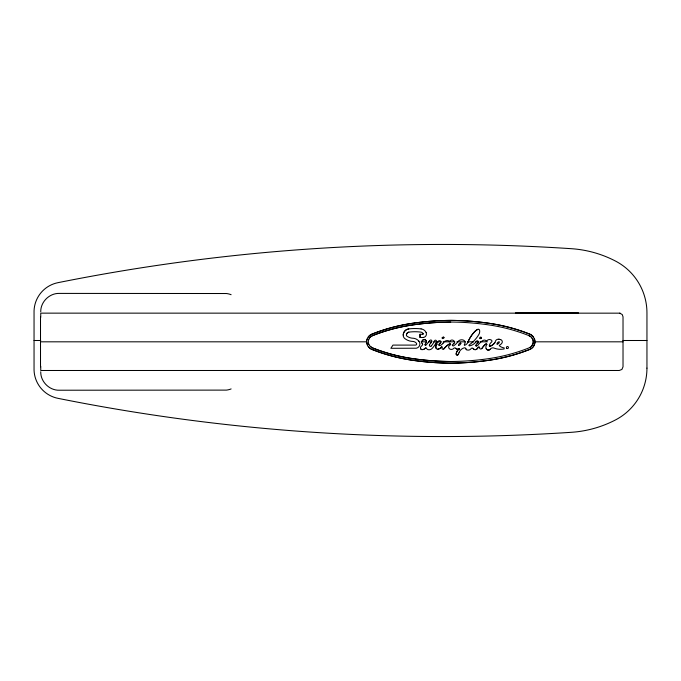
<?xml version="1.0" encoding="UTF-8"?>
<svg xmlns="http://www.w3.org/2000/svg" width="681" height="681" viewBox="0 0 681 681"><rect width="100%" height="100%" fill="white"/><g stroke="black" fill="none" stroke-linecap="round" stroke-linejoin="round"><path stroke-width="1.02" d="M436.419 343.02L436.734 343.113A1.021 1.021 0 0 0 437.832 342.228A1.805 1.796 0 0 1 439.211 340.704A1.43 1.43 0 0 1 440.718 341.283A1.302 1.302 0 0 1 440.215 343.284A2.017 2.009 0 0 0 439.024 344.952L439.109 345.25M443.961 337.682L443.74 337.172M436.64 343.096L436.215 342.228M40.741 311.83C40.52 301.853 49.534 292.992 59.511 293.409L226.398 293.52A18.413 18.396 -90 0 1 231.114 294.703M497.036 344.058L497.036 343.956A2.571 2.571 0 0 1 497.385 342.926L497.556 342.696A2.571 2.571 0 0 1 499.164 341.743L499.335 341.939A2.571 2.571 0 0 1 499.113 342.73L498.969 342.969A2.571 2.571 0 0 1 497.198 344.152L497.121 344.143M443.995 337.682L443.816 337.997A2.009 2.009 0 0 1 442.599 338.627L442.173 337.912M422.595 344.612L422.56 343.965M486.941 344.314L486.123 343.786A17.621 17.612 -90 0 0 481.969 348.349A1.388 1.388 0 0 1 479.952 348.706A0.97 0.962 0 0 1 479.628 347.744M423.139 333.656A3.294 3.294 0 0 0 420.986 332.132L420.637 332.081A47.321 47.287 90 0 0 410.098 331.979L408.779 332.158A3.124 3.124 0 0 0 406.429 334.711L406.395 335.18A1.234 1.226 0 0 0 406.804 336.048L406.94 336.125A10.53 10.521 -90 0 0 412.294 338.185L413.435 338.261A8.274 8.266 -90 0 1 418.5 340.738L419.36 341.836A4.35 4.35 0 0 1 416.346 348.229L390.868 348.297L392.963 345.097L415.563 345.097A1.132 1.132 0 0 0 416.397 343.233A5.065 5.065 0 0 0 412.703 341.428A13.765 13.756 90 0 1 404.957 338.678A4.435 4.435 0 0 1 403.186 334.967A6.333 6.333 0 0 1 408.745 328.906A50.649 50.615 90 0 1 421.071 328.906M423.097 333.656L422.901 334.286M460.782 343.488L460.833 343.088M458.977 352.767A7.457 7.457 -90 0 1 458.066 354.614A1.056 1.056 0 0 1 456.159 353.865A7.525 7.517 -90 0 1 459.53 348.681A3.294 3.294 0 0 1 457.717 349.208A2.562 2.562 0 0 1 455.844 348.374A1.388 1.388 0 0 0 453.75 348.374A3.235 3.235 0 0 1 449.69 348.961A2.213 2.213 0 0 1 450.405 344.909L450.762 344.322M435.542 343.675L435.644 343.488A19.715 19.706 -90 0 1 432.035 348.51A4.248 4.239 0 0 1 428.094 349.659A2.077 2.077 0 0 1 426.57 348.28L426.493 348.187M460.799 343.488L460.594 343.999A2.571 2.571 0 0 1 458.688 345.429L458.671 345.429M366.982 340.134L367.485 338.568M425.072 344.441L425.165 345.139M436.18 342.228L436.47 341.59A1.03 1.03 0 0 0 435.866 340.27A1.03 1.03 0 0 0 434.529 340.815A19.732 19.715 -90 0 1 431.243 346.008M468.979 345.216L469.218 344.926A33.003 32.986 -90 0 0 478.939 334.32A5.908 5.908 0 0 0 479.586 330.259A1.277 1.277 0 0 0 477.764 329.366A12.267 12.258 90 0 0 474.461 331.851A32.977 32.96 -90 0 0 467.864 342.279A5.014 5.014 0 0 1 464.927 345.148L464.374 345.029M442.105 337.989L442.139 337.912A1.762 1.762 0 0 1 443.288 337.078L443.672 337.112M489.384 346.161L489.979 346.297A10.59 10.59 -90 0 0 494.585 342.994L494.9 342.577A2.511 2.511 0 0 0 495.283 341.641A3.082 3.073 0 0 1 498.62 339.24A11.773 11.764 -90 0 1 500.671 339.64A2.273 2.273 0 0 1 501.923 343.096A7.372 7.363 -90 0 1 499.352 345.335L499.292 345.693A8.802 8.802 -90 0 0 504.136 347.88L504.153 348.944L503.276 349.098A17.732 17.723 -90 0 1 494.747 348.349L493.904 348.042A2.758 2.758 0 0 0 491.844 348.042A4.18 4.18 0 0 0 490.184 349.251A2.383 2.375 0 0 1 486.132 348.587A4.035 4.026 0 0 1 486.864 344.535M453.64 343.811A2.213 2.213 0 0 0 452.32 345.378L453.171 346.008A12.335 12.326 -90 0 0 457.726 341.888A4.716 4.716 0 0 1 463.693 340.236A2.52 2.511 0 0 1 464.408 344.28L464.34 344.935M368.804 339.223L369.528 338.065M532.04 345.48L532.678 344.331A6.393 6.393 0 0 0 532.687 339.223L532.04 338.065M481.288 337.997L480.88 337.061A1.762 1.762 0 0 0 479.645 337.912L480.088 338.627A2.009 2.009 0 0 0 481.322 337.997A2.009 2.009 0 0 1 480.071 338.627L480.054 338.627M494.866 342.577L494.551 342.994A10.59 10.59 -90 0 1 489.945 346.297M429.319 341.096L425.957 345.199L425.242 345.241M369.451 338.065L370.396 337.052M531.171 346.493L532.755 344.331A6.393 6.393 0 0 0 532.755 339.223L531.171 337.052M428.953 341.487L430 340.321A1.039 1.039 0 0 1 431.728 341.436A6.58 6.572 0 0 1 430.622 343.164A6.58 6.572 0 0 0 429.507 344.892M441.969 346.927L441.339 347.097A5.261 5.261 0 0 1 437.832 349.183A1.694 1.694 0 0 1 436.053 348.161A3.396 3.396 0 0 1 436.776 344.424L437.015 344.228A1.209 1.209 0 0 1 436.053 344.407L435.568 343.965M441.467 347.004L441.373 347.097A5.261 5.261 0 0 1 437.798 349.183M370.319 337.052L372.66 335.605A177.503 177.392 90 0 1 412.039 325.024A276.963 276.792 90 0 1 450.745 322.045M530.107 347.327L531.24 346.493M426.536 348.187L425.548 348.008A12.564 12.556 -90 0 1 423.888 349.217A2.971 2.971 0 0 1 421.871 349.608A1.66 1.66 0 0 1 420.475 348.093A2.179 2.179 0 0 1 421.301 346.212A4.58 4.58 0 0 0 422.595 344.612M425.668 347.948L425.582 348.008A12.564 12.556 -90 0 1 423.922 349.217M371.383 336.227L372.592 335.605A177.503 177.392 90 0 1 412.116 325.024A276.963 276.792 -90 0 1 450.813 322.045A276.963 276.792 90 0 1 489.52 325.016A177.503 177.392 -90 0 1 528.899 335.605L530.184 336.227M530.184 347.327L528.899 347.94A177.503 177.392 90 0 1 489.52 358.521A276.963 276.792 90 0 1 450.745 361.509A276.963 276.792 90 0 1 412.039 358.529A177.503 177.392 -90 0 1 372.584 347.948L370.319 346.493M478.845 347.106L479.637 347.523M460.705 343.011L460.152 343.156A2.571 2.571 0 0 0 458.534 345.233L458.534 345.352M442.054 346.987L442.173 347.693A1.03 1.03 0 0 0 442.446 349.098A1.03 1.03 0 0 0 443.859 348.919A24.261 24.244 90 0 1 448.285 344.663A4.137 4.129 0 0 1 450.192 343.905L450.482 343.931M515.398 312.868L578.544 312.868M422.944 334.286L420.024 334.286L420.024 337.495L423.139 337.495M34.05 340.5L40.741 340.5M622.962 340.5L646.95 340.5M486.404 341.487L486.438 341.487A3.337 3.337 0 0 1 491.41 340.125A1.26 1.26 0 0 1 491.41 342.177A6.24 6.24 0 0 0 489.29 345.701L489.418 346.161M40.511 341.819L366.582 341.819M421.139 341.819L426.4 341.819M428.502 341.819L431.652 341.819M433.754 341.819L441.109 341.819M443.212 341.819L454.772 341.819M456.883 341.819L465.293 341.819M467.396 341.819L473.712 341.819M475.815 341.819L477.917 341.819M480.02 341.819L487.383 341.819M535.36 341.819L623.021 341.819M455.81 348.374A2.562 2.562 0 0 0 457.683 349.208A3.294 3.294 0 0 0 459.496 348.681L459.53 348.681M476.189 346.042L476.351 346.042A2.579 2.579 0 0 0 478.122 345.003A17.348 17.34 90 0 1 482.54 340.738A3.839 3.839 0 0 1 484.497 340.108A1.907 1.907 0 0 1 486.277 341.13L486.438 341.487M40.741 366.242L40.741 370.49L619.259 370.49L621.915 369.442L623.021 366.812L623.021 316.818L622.247 314.554L619.753 313.166L40.741 313.141L40.741 317.389M619.744 313.166L620.229 313.251M476.223 346.042L475.789 345.744M479.313 347.114L478.752 347.157A5.193 5.193 0 0 0 477.27 348.587A2.494 2.494 0 0 1 473.167 348.587A1.251 1.243 0 0 0 471.116 348.587A3.533 3.533 0 0 1 467.251 349.983A1.251 1.251 0 0 1 465.949 348.961M528.899 335.605L531.24 337.052M421.939 343.539L422.688 344.237M469.064 345.667L469.618 345.871A10.343 10.334 -90 0 0 476.377 341.241A1.039 1.039 0 0 1 478.249 342.083A2.962 2.962 0 0 1 477.075 343.743M371.451 347.327L369.451 345.48M439.075 345.25L439.875 345.59A6.572 6.572 0 0 0 443.144 343.096M418.466 340.738L418.917 341.241M368.804 344.331L369.528 345.48M367.485 344.986L366.821 341.819M426.136 342.679A1.839 1.839 0 0 0 426.136 340.628A2.332 2.332 0 0 0 422.271 340.628A3.601 3.601 0 0 0 421.624 342.866L421.667 342.892M40.741 371.8C40.52 381.777 49.534 390.639 59.511 390.222L226.398 390.111A18.413 18.396 -90 0 0 231.114 388.928M420.058 334.286L420.058 337.495M40.511 316.818L40.511 366.812M534.202 338.568A8.044 8.036 -90 0 1 534.202 344.986L533.393 346.425A8.512 8.512 -90 0 1 529.571 349.447A179.307 179.197 90 0 1 489.69 360.155A278.657 278.486 90 0 1 450.745 363.152A278.657 278.486 90 0 1 411.801 360.155A179.307 179.197 -90 0 1 371.911 349.447A8.512 8.512 -90 0 1 368.098 346.425L367.289 344.986A8.044 8.036 -90 0 1 367.289 338.568L368.098 337.121A8.512 8.512 -90 0 1 371.92 334.107A179.307 179.197 -90 0 1 411.801 323.398A278.657 278.486 90 0 1 450.745 320.393A278.657 278.486 90 0 1 489.69 323.39A179.307 179.197 -90 0 1 529.571 334.099A8.512 8.512 -90 0 1 533.393 337.121C535.632 339.691 535.47 343.709 533.572 346.425A8.538 8.53 -90 0 1 529.741 349.447L526.473 350.706A179.367 179.367 0 0 1 493.223 359.611L489.818 360.155A278.623 278.546 -90 0 1 454.125 363.109L450.856 363.152A278.742 278.427 90 0 1 415.146 360.615L411.928 360.155A179.622 179.18 -90 0 1 378.585 351.881L372.098 349.447A8.53 8.487 -90 0 1 368.285 346.425M368.872 344.331A6.393 6.393 0 0 1 368.872 339.223M450.813 361.509A276.963 276.792 -90 0 1 412.116 358.529A177.503 177.392 90 0 1 372.66 347.948M406.463 334.711A3.124 3.124 0 0 1 408.813 332.158M426.102 332.473A3.482 3.473 0 0 1 423.105 337.487M421.105 328.906A6.504 6.495 0 0 1 426.136 332.473M403.22 334.967A6.333 6.333 0 0 1 408.779 328.906M475.772 345.361A3.286 3.286 0 0 1 477.04 343.743A2.962 2.962 0 0 0 478.249 342.083M477.764 329.366A12.267 12.258 -90 0 0 474.495 331.851A32.977 32.96 90 0 0 467.907 342.279M453.674 343.803A1.549 1.549 0 0 0 454.585 341.964A2.664 2.664 0 0 0 449.443 341.964A1.277 1.277 0 0 0 448.515 340.772A4.265 4.265 0 0 0 444.523 341.573M443.11 343.096A7.644 7.644 -90 0 1 444.489 341.573M439.066 344.952A2.017 2.009 0 0 1 440.258 343.284M431.209 346.008A1.039 1.039 0 0 1 429.473 344.892M425.038 344.441A20.788 20.779 -90 0 1 426.102 342.679M421.905 349.608A1.66 1.66 0 0 1 420.509 348.093M436.053 348.161A3.396 3.396 0 0 1 436.81 344.424M443.859 348.919A24.261 24.244 90 0 1 448.319 344.663A4.137 4.129 0 0 1 450.226 343.905M458.109 354.614A1.056 1.056 0 0 1 456.193 353.865A7.525 7.517 90 0 1 459.496 348.681M459.011 352.767A7.491 7.482 -90 0 1 464.263 347.846A1.405 1.405 0 0 1 465.991 348.961M473.201 348.587A2.494 2.494 0 0 0 477.313 348.587A5.193 5.193 0 0 1 478.786 347.157M482.003 348.349A17.621 17.612 90 0 1 486.157 343.786M490.218 349.259A2.383 2.375 0 0 1 486.166 348.587M533.572 337.121A8.538 8.53 -90 0 0 529.741 334.107L526.473 332.839A179.367 179.367 0 0 0 493.223 323.935L489.818 323.39A278.623 278.546 -90 0 0 454.125 320.436L450.856 320.393A278.742 278.427 90 0 0 415.146 322.93L411.928 323.39A179.622 179.18 90 0 0 378.585 331.664L372.098 334.107A8.53 8.487 -90 0 0 368.285 337.121M431.694 341.436A6.58 6.572 0 0 1 430.588 343.164M422.237 340.628A2.332 2.332 0 0 1 426.102 340.628M498.62 339.24A11.773 11.764 90 0 1 500.637 339.64M646.95 368.132L646.95 312.868A58.379 58.379 0 0 0 615.581 261.112A111.727 111.727 0 0 0 571.24 248.684A1954.879 1954.879 0 0 0 57.945 282.675A29.768 29.768 0 0 0 34.05 312.868L34.05 368.132A29.768 29.768 0 0 0 57.945 398.325A1954.879 1954.879 0 0 0 571.24 432.316A111.727 111.727 0 0 0 615.581 419.888A58.379 58.379 0 0 0 646.95 368.132M506.911 348.425A1.03 1.03 0 0 0 508.452 347.54A1.03 1.03 0 0 0 506.911 346.646A1.03 1.03 0 0 0 506.911 348.425"/></g></svg>
